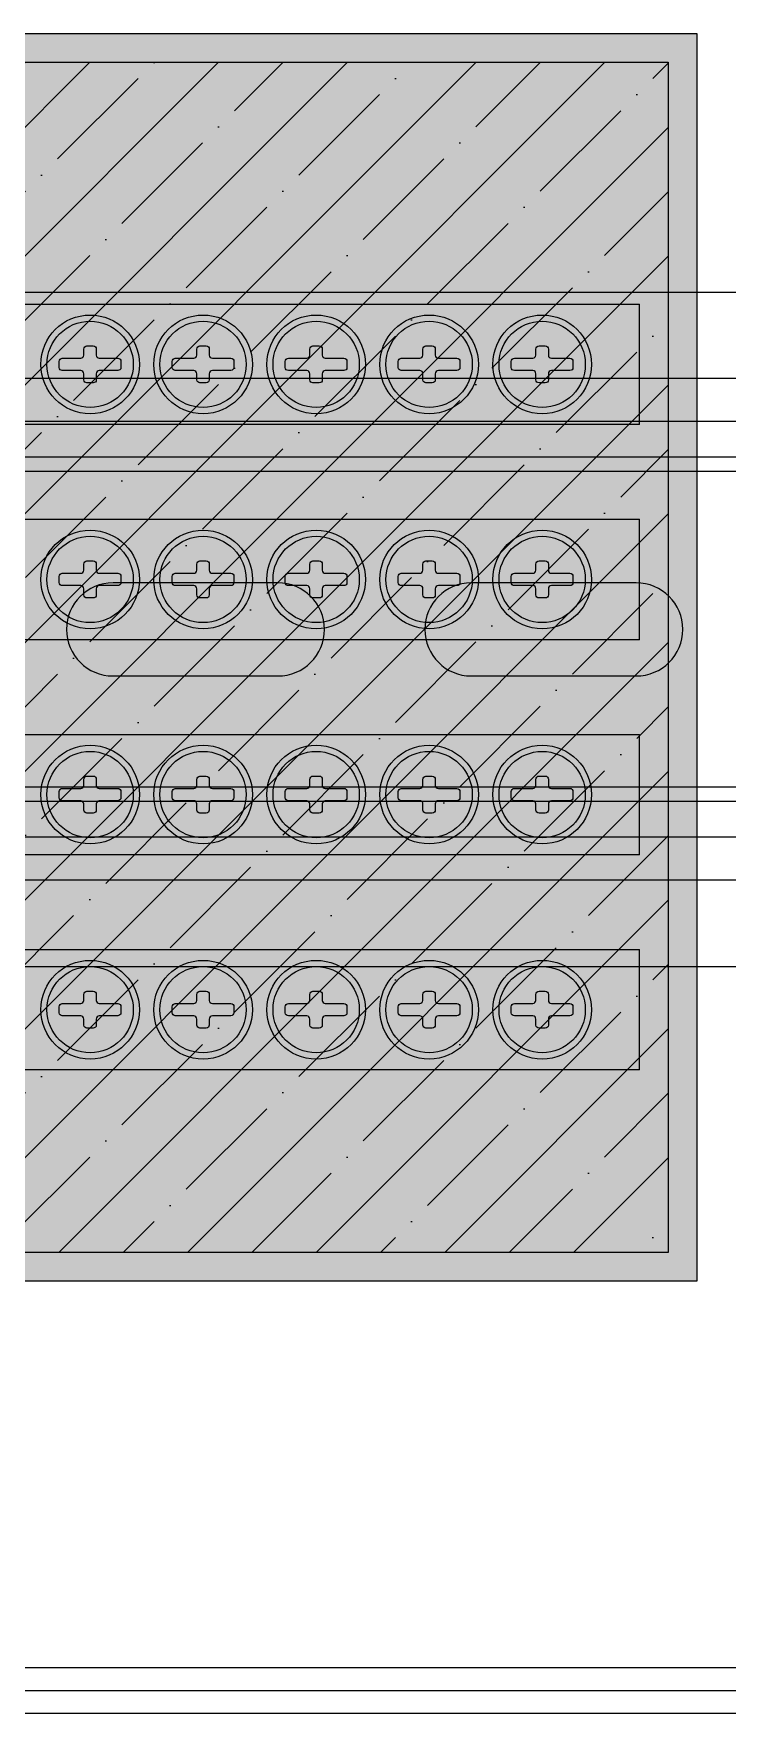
# Model space of a CAD drawing. Header units: millimetres. Extents: x -559267 to 5835, y 0 to 209897.
# Drawn here: x 1747.2 to 1795.6, y 3459 to 3576.2 of the extents above; entities that cross this region are included whole.
import ezdxf

# ---------------------------------------------------------------- set-up
doc = ezdxf.new("R2010")
doc.units = ezdxf.units.MM

# ---------------------------------------------------------------- blocks, each defined once
blk = doc.blocks.new('*U244')
at = {"true_color": 0x636466}
h = blk.add_hatch(color=251, dxfattribs=at)
h.dxf.hatch_style = 1
h.paths.add_polyline_path([(2, 41.5), (130, 41.5), (130, -41.5), (2, -41.5)], flags=16)
h.paths.add_polyline_path([(0, 43.5), (132, 43.5), (132, -43.5), (0, -43.5)])
for color, points in [(254, [(2, 41.5), (130, 41.5), (130, -41.5), (2, -41.5)]), (42, [(4.29, 16.23), (4.29, 24.63), (128, 24.63), (128, 16.23)]), (42, [(90.3, 20.86, -0.414214), (90.09, 21.07), (90.09, 21.5, 0.414214), (89.87, 21.72), (89.44, 21.72, 0.414214), (89.22, 21.5), (89.22, 21.07, -0.414214), (89.01, 20.86), (87.72, 20.86, 0.414214), (87.5, 20.64), (87.5, 20.21, 0.414214), (87.72, 20), (89.01, 20, -0.414214), (89.22, 19.78), (89.22, 19.35, 0.414214), (89.44, 19.14), (89.87, 19.14, 0.414214), (90.09, 19.35), (90.09, 19.78, -0.414214), (90.3, 20), (91.59, 20, 0.414214), (91.81, 20.21), (91.81, 20.64, 0.414214), (91.59, 20.86)]), (42, [(98.19, 20.86, -0.414214), (97.97, 21.07), (97.97, 21.5, 0.414214), (97.76, 21.72), (97.32, 21.72, 0.414214), (97.11, 21.5), (97.11, 21.07, -0.414214), (96.89, 20.86), (95.6, 20.86, 0.414214), (95.39, 20.64), (95.39, 20.21, 0.414214), (95.6, 20), (96.89, 20, -0.414214), (97.11, 19.78), (97.11, 19.35, 0.414214), (97.32, 19.14), (97.76, 19.14, 0.414214), (97.97, 19.35), (97.97, 19.78, -0.414214), (98.19, 20), (99.48, 20, 0.414214), (99.69, 20.21), (99.69, 20.64, 0.414214), (99.48, 20.86)]), (42, [(106.07, 20.86, -0.414214), (105.86, 21.07), (105.86, 21.5, 0.414214), (105.64, 21.72), (105.21, 21.72, 0.414214), (104.99, 21.5), (104.99, 21.07, -0.414214), (104.78, 20.86), (103.49, 20.86, 0.414214), (103.27, 20.64), (103.27, 20.21, 0.414214), (103.49, 20), (104.78, 20, -0.414214), (104.99, 19.78), (104.99, 19.35, 0.414214), (105.21, 19.14), (105.64, 19.14, 0.414214), (105.86, 19.35), (105.86, 19.78, -0.414214), (106.07, 20), (107.36, 20, 0.414214), (107.58, 20.21), (107.58, 20.64, 0.414214), (107.36, 20.86)]), (42, [(113.96, 20.86, -0.414214), (113.74, 21.07), (113.74, 21.5, 0.414214), (113.53, 21.72), (113.09, 21.72, 0.414214), (112.88, 21.5), (112.88, 21.07, -0.414214), (112.66, 20.86), (111.37, 20.86, 0.414214), (111.16, 20.64), (111.16, 20.21, 0.414214), (111.37, 20), (112.66, 20, -0.414214), (112.88, 19.78), (112.88, 19.35, 0.414214), (113.09, 19.14), (113.53, 19.14, 0.414214), (113.74, 19.35), (113.74, 19.78, -0.414214), (113.96, 20), (115.25, 20, 0.414214), (115.46, 20.21), (115.46, 20.64, 0.414214), (115.25, 20.86)]), (42, [(121.84, 20.86, -0.414214), (121.63, 21.07), (121.63, 21.5, 0.414214), (121.41, 21.72), (120.98, 21.72, 0.414214), (120.76, 21.5), (120.76, 21.07, -0.414214), (120.55, 20.86), (119.26, 20.86, 0.414214), (119.04, 20.64), (119.04, 20.21, 0.414214), (119.26, 20), (120.55, 20, -0.414214), (120.76, 19.78), (120.76, 19.35, 0.414214), (120.98, 19.14), (121.41, 19.14, 0.414214), (121.63, 19.35), (121.63, 19.78, -0.414214), (121.84, 20), (123.13, 20, 0.414214), (123.35, 20.21), (123.35, 20.64, 0.414214), (123.13, 20.86)]), (42, [(4.29, 1.23), (4.29, 9.63), (128, 9.63), (128, 1.23)]), (42, [(90.3, 5.86, -0.414214), (90.09, 6.07), (90.09, 6.5, 0.414214), (89.87, 6.72), (89.44, 6.72, 0.414214), (89.22, 6.5), (89.22, 6.07, -0.414214), (89.01, 5.86), (87.72, 5.86, 0.414214), (87.5, 5.64), (87.5, 5.21, 0.414214), (87.72, 5), (89.01, 5, -0.414214), (89.22, 4.78), (89.22, 4.35, 0.414214), (89.44, 4.14), (89.87, 4.14, 0.414214), (90.09, 4.35), (90.09, 4.78, -0.414214), (90.3, 5), (91.59, 5, 0.414214), (91.81, 5.21), (91.81, 5.64, 0.414214), (91.59, 5.86)]), (42, [(98.19, 5.86, -0.414214), (97.97, 6.07), (97.97, 6.5, 0.414214), (97.76, 6.72), (97.32, 6.72, 0.414214), (97.11, 6.5), (97.11, 6.07, -0.414214), (96.89, 5.86), (95.6, 5.86, 0.414214), (95.39, 5.64), (95.39, 5.21, 0.414214), (95.6, 5), (96.89, 5, -0.414214), (97.11, 4.78), (97.11, 4.35, 0.414214), (97.32, 4.14), (97.76, 4.14, 0.414214), (97.97, 4.35), (97.97, 4.78, -0.414214), (98.19, 5), (99.48, 5, 0.414214), (99.69, 5.21), (99.69, 5.64, 0.414214), (99.48, 5.86)]), (42, [(106.07, 5.86, -0.414214), (105.86, 6.07), (105.86, 6.5, 0.414214), (105.64, 6.72), (105.21, 6.72, 0.414214), (104.99, 6.5), (104.99, 6.07, -0.414214), (104.78, 5.86), (103.49, 5.86, 0.414214), (103.27, 5.64), (103.27, 5.21, 0.414214), (103.49, 5), (104.78, 5, -0.414214), (104.99, 4.78), (104.99, 4.35, 0.414214), (105.21, 4.14), (105.64, 4.14, 0.414214), (105.86, 4.35), (105.86, 4.78, -0.414214), (106.07, 5), (107.36, 5, 0.414214), (107.58, 5.21), (107.58, 5.64, 0.414214), (107.36, 5.86)]), (42, [(113.96, 5.86, -0.414214), (113.74, 6.07), (113.74, 6.5, 0.414214), (113.53, 6.72), (113.09, 6.72, 0.414214), (112.88, 6.5), (112.88, 6.07, -0.414214), (112.66, 5.86), (111.37, 5.86, 0.414214), (111.16, 5.64), (111.16, 5.21, 0.414214), (111.37, 5), (112.66, 5, -0.414214), (112.88, 4.78), (112.88, 4.35, 0.414214), (113.09, 4.14), (113.53, 4.14, 0.414214), (113.74, 4.35), (113.74, 4.78, -0.414214), (113.96, 5), (115.25, 5, 0.414214), (115.46, 5.21), (115.46, 5.64, 0.414214), (115.25, 5.86)]), (42, [(121.84, 5.86, -0.414214), (121.63, 6.07), (121.63, 6.5, 0.414214), (121.41, 6.72), (120.98, 6.72, 0.414214), (120.76, 6.5), (120.76, 6.07, -0.414214), (120.55, 5.86), (119.26, 5.86, 0.414214), (119.04, 5.64), (119.04, 5.21, 0.414214), (119.26, 5), (120.55, 5, -0.414214), (120.76, 4.78), (120.76, 4.35, 0.414214), (120.98, 4.14), (121.41, 4.14, 0.414214), (121.63, 4.35), (121.63, 4.78, -0.414214), (121.84, 5), (123.13, 5, 0.414214), (123.35, 5.21), (123.35, 5.64, 0.414214), (123.13, 5.86)]), (42, [(4.29, -13.77), (4.29, -5.37), (128, -5.37), (128, -13.77)]), (42, [(90.3, -9.14, -0.414214), (90.09, -8.93), (90.09, -8.5, 0.414214), (89.87, -8.28), (89.44, -8.28, 0.414214), (89.22, -8.5), (89.22, -8.93, -0.414214), (89.01, -9.14), (87.72, -9.14, 0.414214), (87.5, -9.36), (87.5, -9.79, 0.414214), (87.72, -10), (89.01, -10, -0.414214), (89.22, -10.22), (89.22, -10.65, 0.414214), (89.44, -10.86), (89.87, -10.86, 0.414214), (90.09, -10.65), (90.09, -10.22, -0.414214), (90.3, -10), (91.59, -10, 0.414214), (91.81, -9.79), (91.81, -9.36, 0.414214), (91.59, -9.14)]), (42, [(98.19, -9.14, -0.414214), (97.97, -8.93), (97.97, -8.5, 0.414214), (97.76, -8.28), (97.32, -8.28, 0.414214), (97.11, -8.5), (97.11, -8.93, -0.414214), (96.89, -9.14), (95.6, -9.14, 0.414214), (95.39, -9.36), (95.39, -9.79, 0.414214), (95.6, -10), (96.89, -10, -0.414214), (97.11, -10.22), (97.11, -10.65, 0.414214), (97.32, -10.86), (97.76, -10.86, 0.414214), (97.97, -10.65), (97.97, -10.22, -0.414214), (98.19, -10), (99.48, -10, 0.414214), (99.69, -9.79), (99.69, -9.36, 0.414214), (99.48, -9.14)]), (42, [(106.07, -9.14, -0.414214), (105.86, -8.93), (105.86, -8.5, 0.414214), (105.64, -8.28), (105.21, -8.28, 0.414214), (104.99, -8.5), (104.99, -8.93, -0.414214), (104.78, -9.14), (103.49, -9.14, 0.414214), (103.27, -9.36), (103.27, -9.79, 0.414214), (103.49, -10), (104.78, -10, -0.414214), (104.99, -10.22), (104.99, -10.65, 0.414214), (105.21, -10.86), (105.64, -10.86, 0.414214), (105.86, -10.65), (105.86, -10.22, -0.414214), (106.07, -10), (107.36, -10, 0.414214), (107.58, -9.79), (107.58, -9.36, 0.414214), (107.36, -9.14)]), (42, [(113.96, -9.14, -0.414214), (113.74, -8.93), (113.74, -8.5, 0.414214), (113.53, -8.28), (113.09, -8.28, 0.414214), (112.88, -8.5), (112.88, -8.93, -0.414214), (112.66, -9.14), (111.37, -9.14, 0.414214), (111.16, -9.36), (111.16, -9.79, 0.414214), (111.37, -10), (112.66, -10, -0.414214), (112.88, -10.22), (112.88, -10.65, 0.414214), (113.09, -10.86), (113.53, -10.86, 0.414214), (113.74, -10.65), (113.74, -10.22, -0.414214), (113.96, -10), (115.25, -10, 0.414214), (115.46, -9.79), (115.46, -9.36, 0.414214), (115.25, -9.14)]), (42, [(121.84, -9.14, -0.414214), (121.63, -8.93), (121.63, -8.5, 0.414214), (121.41, -8.28), (120.98, -8.28, 0.414214), (120.76, -8.5), (120.76, -8.93, -0.414214), (120.55, -9.14), (119.26, -9.14, 0.414214), (119.04, -9.36), (119.04, -9.79, 0.414214), (119.26, -10), (120.55, -10, -0.414214), (120.76, -10.22), (120.76, -10.65, 0.414214), (120.98, -10.86), (121.41, -10.86, 0.414214), (121.63, -10.65), (121.63, -10.22, -0.414214), (121.84, -10), (123.13, -10, 0.414214), (123.35, -9.79), (123.35, -9.36, 0.414214), (123.13, -9.14)]), (42, [(4.29, -28.77), (4.29, -20.37), (128, -20.37), (128, -28.77)]), (42, [(90.3, -24.14, -0.414214), (90.09, -23.93), (90.09, -23.5, 0.414214), (89.87, -23.28), (89.44, -23.28, 0.414214), (89.22, -23.5), (89.22, -23.93, -0.414214), (89.01, -24.14), (87.72, -24.14, 0.414214), (87.5, -24.36), (87.5, -24.79, 0.414214), (87.72, -25), (89.01, -25, -0.414214), (89.22, -25.22), (89.22, -25.65, 0.414214), (89.44, -25.86), (89.87, -25.86, 0.414214), (90.09, -25.65), (90.09, -25.22, -0.414214), (90.3, -25), (91.59, -25, 0.414214), (91.81, -24.79), (91.81, -24.36, 0.414214), (91.59, -24.14)]), (42, [(98.19, -24.14, -0.414214), (97.97, -23.93), (97.97, -23.5, 0.414214), (97.76, -23.28), (97.32, -23.28, 0.414214), (97.11, -23.5), (97.11, -23.93, -0.414214), (96.89, -24.14), (95.6, -24.14, 0.414214), (95.39, -24.36), (95.39, -24.79, 0.414214), (95.6, -25), (96.89, -25, -0.414214), (97.11, -25.22), (97.11, -25.65, 0.414214), (97.32, -25.86), (97.76, -25.86, 0.414214), (97.97, -25.65), (97.97, -25.22, -0.414214), (98.19, -25), (99.48, -25, 0.414214), (99.69, -24.79), (99.69, -24.36, 0.414214), (99.48, -24.14)]), (42, [(106.07, -24.14, -0.414214), (105.86, -23.93), (105.86, -23.5, 0.414214), (105.64, -23.28), (105.21, -23.28, 0.414214), (104.99, -23.5), (104.99, -23.93, -0.414214), (104.78, -24.14), (103.49, -24.14, 0.414214), (103.27, -24.36), (103.27, -24.79, 0.414214), (103.49, -25), (104.78, -25, -0.414214), (104.99, -25.22), (104.99, -25.65, 0.414214), (105.21, -25.86), (105.64, -25.86, 0.414214), (105.86, -25.65), (105.86, -25.22, -0.414214), (106.07, -25), (107.36, -25, 0.414214), (107.58, -24.79), (107.58, -24.36, 0.414214), (107.36, -24.14)]), (42, [(113.96, -24.14, -0.414214), (113.74, -23.93), (113.74, -23.5, 0.414214), (113.53, -23.28), (113.09, -23.28, 0.414214), (112.88, -23.5), (112.88, -23.93, -0.414214), (112.66, -24.14), (111.37, -24.14, 0.414214), (111.16, -24.36), (111.16, -24.79, 0.414214), (111.37, -25), (112.66, -25, -0.414214), (112.88, -25.22), (112.88, -25.65, 0.414214), (113.09, -25.86), (113.53, -25.86, 0.414214), (113.74, -25.65), (113.74, -25.22, -0.414214), (113.96, -25), (115.25, -25, 0.414214), (115.46, -24.79), (115.46, -24.36, 0.414214), (115.25, -24.14)]), (42, [(121.84, -24.14, -0.414214), (121.63, -23.93), (121.63, -23.5, 0.414214), (121.41, -23.28), (120.98, -23.28, 0.414214), (120.76, -23.5), (120.76, -23.93, -0.414214), (120.55, -24.14), (119.26, -24.14, 0.414214), (119.04, -24.36), (119.04, -24.79, 0.414214), (119.26, -25), (120.55, -25, -0.414214), (120.76, -25.22), (120.76, -25.65, 0.414214), (120.98, -25.86), (121.41, -25.86, 0.414214), (121.63, -25.65), (121.63, -25.22, -0.414214), (121.84, -25), (123.13, -25, 0.414214), (123.35, -24.79), (123.35, -24.36, 0.414214), (123.13, -24.14)])]:
    blk.add_hatch(color=color).paths.add_polyline_path(points)
at = {"true_color": 0x072714}
h = blk.add_hatch(dxfattribs=at)
h.set_pattern_fill('ANSI35', color=108, style=0)
h.paths.add_polyline_path([(2, 41.5), (130, 41.5), (130, -41.5), (2, -41.5)])
h = blk.add_hatch(color=52)
h.paths.add_polyline_path([(93.1, 20.43, 1), (86.21, 20.43, 1)])
h.paths.add_polyline_path([(86.64, 20.43, -1), (92.67, 20.43, -1)], flags=16)
h = blk.add_hatch(color=52)
h.paths.add_polyline_path([(93.1, 20.43, 1), (86.21, 20.43, 1)])
h.paths.add_polyline_path([(92.67, 20.43, 1), (86.64, 20.43, 1)], flags=16)
h = blk.add_hatch(color=52)
h.paths.add_polyline_path([(100.98, 20.43, 1), (94.1, 20.43, 1)])
h.paths.add_polyline_path([(94.53, 20.43, -1), (100.55, 20.43, -1)], flags=16)
h = blk.add_hatch(color=52)
h.paths.add_polyline_path([(100.98, 20.43, 1), (94.1, 20.43, 1)])
h.paths.add_polyline_path([(100.55, 20.43, 1), (94.53, 20.43, 1)], flags=16)
h = blk.add_hatch(color=52)
h.paths.add_polyline_path([(108.87, 20.43, 1), (101.98, 20.43, 1)])
h.paths.add_polyline_path([(102.41, 20.43, -1), (108.44, 20.43, -1)], flags=16)
h = blk.add_hatch(color=52)
h.paths.add_polyline_path([(108.87, 20.43, 1), (101.98, 20.43, 1)])
h.paths.add_polyline_path([(108.44, 20.43, 1), (102.41, 20.43, 1)], flags=16)
h = blk.add_hatch(color=52)
h.paths.add_polyline_path([(116.75, 20.43, 1), (109.87, 20.43, 1)])
h.paths.add_polyline_path([(110.3, 20.43, -1), (116.32, 20.43, -1)], flags=16)
h = blk.add_hatch(color=52)
h.paths.add_polyline_path([(116.75, 20.43, 1), (109.87, 20.43, 1)])
h.paths.add_polyline_path([(116.32, 20.43, 1), (110.3, 20.43, 1)], flags=16)
h = blk.add_hatch(color=52)
h.paths.add_polyline_path([(124.64, 20.43, 1), (117.75, 20.43, 1)])
h.paths.add_polyline_path([(118.18, 20.43, -1), (124.21, 20.43, -1)], flags=16)
h = blk.add_hatch(color=52)
h.paths.add_polyline_path([(124.64, 20.43, 1), (117.75, 20.43, 1)])
h.paths.add_polyline_path([(124.21, 20.43, 1), (118.18, 20.43, 1)], flags=16)
h = blk.add_hatch(color=52)
h.paths.add_polyline_path([(93.1, 5.43, 1), (86.21, 5.43, 1)])
h.paths.add_polyline_path([(86.64, 5.43, -1), (92.67, 5.43, -1)], flags=16)
h = blk.add_hatch(color=52)
h.paths.add_polyline_path([(93.1, 5.43, 1), (86.21, 5.43, 1)])
h.paths.add_polyline_path([(92.67, 5.43, 1), (86.64, 5.43, 1)], flags=16)
h = blk.add_hatch(color=52)
h.paths.add_polyline_path([(100.98, 5.43, 1), (94.1, 5.43, 1)])
h.paths.add_polyline_path([(94.53, 5.43, -1), (100.55, 5.43, -1)], flags=16)
h = blk.add_hatch(color=52)
h.paths.add_polyline_path([(100.98, 5.43, 1), (94.1, 5.43, 1)])
h.paths.add_polyline_path([(100.55, 5.43, 1), (94.53, 5.43, 1)], flags=16)
h = blk.add_hatch(color=52)
h.paths.add_polyline_path([(108.87, 5.43, 1), (101.98, 5.43, 1)])
h.paths.add_polyline_path([(102.41, 5.43, -1), (108.44, 5.43, -1)], flags=16)
h = blk.add_hatch(color=52)
h.paths.add_polyline_path([(108.87, 5.43, 1), (101.98, 5.43, 1)])
h.paths.add_polyline_path([(108.44, 5.43, 1), (102.41, 5.43, 1)], flags=16)
h = blk.add_hatch(color=52)
h.paths.add_polyline_path([(116.75, 5.43, 1), (109.87, 5.43, 1)])
h.paths.add_polyline_path([(110.3, 5.43, -1), (116.32, 5.43, -1)], flags=16)
h = blk.add_hatch(color=52)
h.paths.add_polyline_path([(116.75, 5.43, 1), (109.87, 5.43, 1)])
h.paths.add_polyline_path([(116.32, 5.43, 1), (110.3, 5.43, 1)], flags=16)
h = blk.add_hatch(color=52)
h.paths.add_polyline_path([(124.64, 5.43, 1), (117.75, 5.43, 1)])
h.paths.add_polyline_path([(118.18, 5.43, -1), (124.21, 5.43, -1)], flags=16)
h = blk.add_hatch(color=52)
h.paths.add_polyline_path([(124.64, 5.43, 1), (117.75, 5.43, 1)])
h.paths.add_polyline_path([(124.21, 5.43, 1), (118.18, 5.43, 1)], flags=16)
h = blk.add_hatch(color=52)
h.paths.add_polyline_path([(93.1, -9.57, 1), (86.21, -9.57, 1)])
h.paths.add_polyline_path([(86.64, -9.57, -1), (92.67, -9.57, -1)], flags=16)
h = blk.add_hatch(color=52)
h.paths.add_polyline_path([(93.1, -9.57, 1), (86.21, -9.57, 1)])
h.paths.add_polyline_path([(92.67, -9.57, 1), (86.64, -9.57, 1)], flags=16)
h = blk.add_hatch(color=52)
h.paths.add_polyline_path([(100.98, -9.57, 1), (94.1, -9.57, 1)])
h.paths.add_polyline_path([(94.53, -9.57, -1), (100.55, -9.57, -1)], flags=16)
h = blk.add_hatch(color=52)
h.paths.add_polyline_path([(100.98, -9.57, 1), (94.1, -9.57, 1)])
h.paths.add_polyline_path([(100.55, -9.57, 1), (94.53, -9.57, 1)], flags=16)
h = blk.add_hatch(color=52)
h.paths.add_polyline_path([(108.87, -9.57, 1), (101.98, -9.57, 1)])
h.paths.add_polyline_path([(102.41, -9.57, -1), (108.44, -9.57, -1)], flags=16)
h = blk.add_hatch(color=52)
h.paths.add_polyline_path([(108.87, -9.57, 1), (101.98, -9.57, 1)])
h.paths.add_polyline_path([(108.44, -9.57, 1), (102.41, -9.57, 1)], flags=16)
h = blk.add_hatch(color=52)
h.paths.add_polyline_path([(116.75, -9.57, 1), (109.87, -9.57, 1)])
h.paths.add_polyline_path([(110.3, -9.57, -1), (116.32, -9.57, -1)], flags=16)
h = blk.add_hatch(color=52)
h.paths.add_polyline_path([(116.75, -9.57, 1), (109.87, -9.57, 1)])
h.paths.add_polyline_path([(116.32, -9.57, 1), (110.3, -9.57, 1)], flags=16)
h = blk.add_hatch(color=52)
h.paths.add_polyline_path([(124.64, -9.57, 1), (117.75, -9.57, 1)])
h.paths.add_polyline_path([(118.18, -9.57, -1), (124.21, -9.57, -1)], flags=16)
h = blk.add_hatch(color=52)
h.paths.add_polyline_path([(124.64, -9.57, 1), (117.75, -9.57, 1)])
h.paths.add_polyline_path([(124.21, -9.57, 1), (118.18, -9.57, 1)], flags=16)
h = blk.add_hatch(color=52)
h.paths.add_polyline_path([(93.1, -24.57, 1), (86.21, -24.57, 1)])
h.paths.add_polyline_path([(86.64, -24.57, -1), (92.67, -24.57, -1)], flags=16)
h = blk.add_hatch(color=52)
h.paths.add_polyline_path([(93.1, -24.57, 1), (86.21, -24.57, 1)])
h.paths.add_polyline_path([(92.67, -24.57, 1), (86.64, -24.57, 1)], flags=16)
h = blk.add_hatch(color=52)
h.paths.add_polyline_path([(100.98, -24.57, 1), (94.1, -24.57, 1)])
h.paths.add_polyline_path([(94.53, -24.57, -1), (100.55, -24.57, -1)], flags=16)
h = blk.add_hatch(color=52)
h.paths.add_polyline_path([(100.98, -24.57, 1), (94.1, -24.57, 1)])
h.paths.add_polyline_path([(100.55, -24.57, 1), (94.53, -24.57, 1)], flags=16)
h = blk.add_hatch(color=52)
h.paths.add_polyline_path([(108.87, -24.57, 1), (101.98, -24.57, 1)])
h.paths.add_polyline_path([(102.41, -24.57, -1), (108.44, -24.57, -1)], flags=16)
h = blk.add_hatch(color=52)
h.paths.add_polyline_path([(108.87, -24.57, 1), (101.98, -24.57, 1)])
h.paths.add_polyline_path([(108.44, -24.57, 1), (102.41, -24.57, 1)], flags=16)
h = blk.add_hatch(color=52)
h.paths.add_polyline_path([(116.75, -24.57, 1), (109.87, -24.57, 1)])
h.paths.add_polyline_path([(110.3, -24.57, -1), (116.32, -24.57, -1)], flags=16)
h = blk.add_hatch(color=52)
h.paths.add_polyline_path([(116.75, -24.57, 1), (109.87, -24.57, 1)])
h.paths.add_polyline_path([(116.32, -24.57, 1), (110.3, -24.57, 1)], flags=16)
h = blk.add_hatch(color=52)
h.paths.add_polyline_path([(124.64, -24.57, 1), (117.75, -24.57, 1)])
h.paths.add_polyline_path([(118.18, -24.57, -1), (124.21, -24.57, -1)], flags=16)
h = blk.add_hatch(color=52)
h.paths.add_polyline_path([(124.64, -24.57, 1), (117.75, -24.57, 1)])
h.paths.add_polyline_path([(124.21, -24.57, 1), (118.18, -24.57, 1)], flags=16)
at = {"color": 18, "true_color": 0x000000}
for p, q in [((4.29, 24.63), (128, 24.63)), ((128, 16.23), (128, 24.63)), ((128, 16.23), (4.29, 16.23)), ((4.29, 9.63), (128, 9.63)), ((128, 1.23), (128, 9.63)), ((128, 1.23), (4.29, 1.23)), ((4.29, -5.37), (128, -5.37)), ((128, -13.77), (128, -5.37)), ((128, -13.77), (4.29, -13.77)), ((4.29, -20.37), (128, -20.37)), ((128, -28.77), (128, -20.37)), ((128, -28.77), (4.29, -28.77))]:
    blk.add_line(p, q, dxfattribs=at)
for points in [[(0, 43.5), (132, 43.5), (132, -43.5), (0, -43.5)], [(2, 41.5), (130, 41.5), (130, -41.5), (2, -41.5)]]:
    blk.add_lwpolyline(points, close=True, dxfattribs=at)
for points in [[(89.01, 20.86, 0.414214), (89.22, 21.07), (89.22, 21.5, -0.414214), (89.44, 21.72), (89.87, 21.72, -0.414214), (90.09, 21.5), (90.09, 21.07, 0.414214), (90.3, 20.86), (91.59, 20.86, -0.414214), (91.81, 20.64), (91.81, 20.21, -0.414214), (91.59, 20), (90.3, 20, 0.414214), (90.09, 19.78), (90.09, 19.35, -0.414214), (89.87, 19.14), (89.44, 19.14, -0.414214), (89.22, 19.35), (89.22, 19.78, 0.414214), (89.01, 20), (87.72, 20, -0.414214), (87.5, 20.21), (87.5, 20.64, -0.414214), (87.72, 20.86), (89.01, 20.86)], [(96.89, 20.86, 0.414214), (97.11, 21.07), (97.11, 21.5, -0.414214), (97.32, 21.72), (97.76, 21.72, -0.414214), (97.97, 21.5), (97.97, 21.07, 0.414214), (98.19, 20.86), (99.48, 20.86, -0.414214), (99.69, 20.64), (99.69, 20.21, -0.414214), (99.48, 20), (98.19, 20, 0.414214), (97.97, 19.78), (97.97, 19.35, -0.414214), (97.76, 19.14), (97.32, 19.14, -0.414214), (97.11, 19.35), (97.11, 19.78, 0.414214), (96.89, 20), (95.6, 20, -0.414214), (95.39, 20.21), (95.39, 20.64, -0.414214), (95.6, 20.86), (96.89, 20.86)], [(104.78, 20.86, 0.414214), (104.99, 21.07), (104.99, 21.5, -0.414214), (105.21, 21.72), (105.64, 21.72, -0.414214), (105.86, 21.5), (105.86, 21.07, 0.414214), (106.07, 20.86), (107.36, 20.86, -0.414214), (107.58, 20.64), (107.58, 20.21, -0.414214), (107.36, 20), (106.07, 20, 0.414214), (105.86, 19.78), (105.86, 19.35, -0.414214), (105.64, 19.14), (105.21, 19.14, -0.414214), (104.99, 19.35), (104.99, 19.78, 0.414214), (104.78, 20), (103.49, 20, -0.414214), (103.27, 20.21), (103.27, 20.64, -0.414214), (103.49, 20.86), (104.78, 20.86)], [(112.66, 20.86, 0.414214), (112.88, 21.07), (112.88, 21.5, -0.414214), (113.09, 21.72), (113.53, 21.72, -0.414214), (113.74, 21.5), (113.74, 21.07, 0.414214), (113.96, 20.86), (115.25, 20.86, -0.414214), (115.46, 20.64), (115.46, 20.21, -0.414214), (115.25, 20), (113.96, 20, 0.414214), (113.74, 19.78), (113.74, 19.35, -0.414214), (113.53, 19.14), (113.09, 19.14, -0.414214), (112.88, 19.35), (112.88, 19.78, 0.414214), (112.66, 20), (111.37, 20, -0.414214), (111.16, 20.21), (111.16, 20.64, -0.414214), (111.37, 20.86), (112.66, 20.86)], [(120.55, 20.86, 0.414214), (120.76, 21.07), (120.76, 21.5, -0.414214), (120.98, 21.72), (121.41, 21.72, -0.414214), (121.63, 21.5), (121.63, 21.07, 0.414214), (121.84, 20.86), (123.13, 20.86, -0.414214), (123.35, 20.64), (123.35, 20.21, -0.414214), (123.13, 20), (121.84, 20, 0.414214), (121.63, 19.78), (121.63, 19.35, -0.414214), (121.41, 19.14), (120.98, 19.14, -0.414214), (120.76, 19.35), (120.76, 19.78, 0.414214), (120.55, 20), (119.26, 20, -0.414214), (119.04, 20.21), (119.04, 20.64, -0.414214), (119.26, 20.86), (120.55, 20.86)], [(89.01, 5.86, 0.414214), (89.22, 6.07), (89.22, 6.5, -0.414214), (89.44, 6.72), (89.87, 6.72, -0.414214), (90.09, 6.5), (90.09, 6.07, 0.414214), (90.3, 5.86), (91.59, 5.86, -0.414214), (91.81, 5.64), (91.81, 5.21, -0.414214), (91.59, 5), (90.3, 5, 0.414214), (90.09, 4.78), (90.09, 4.35, -0.414214), (89.87, 4.14), (89.44, 4.14, -0.414214), (89.22, 4.35), (89.22, 4.78, 0.414214), (89.01, 5), (87.72, 5, -0.414214), (87.5, 5.21), (87.5, 5.64, -0.414214), (87.72, 5.86), (89.01, 5.86)], [(96.89, 5.86, 0.414214), (97.11, 6.07), (97.11, 6.5, -0.414214), (97.32, 6.72), (97.76, 6.72, -0.414214), (97.97, 6.5), (97.97, 6.07, 0.414214), (98.19, 5.86), (99.48, 5.86, -0.414214), (99.69, 5.64), (99.69, 5.21, -0.414214), (99.48, 5), (98.19, 5, 0.414214), (97.97, 4.78), (97.97, 4.35, -0.414214), (97.76, 4.14), (97.32, 4.14, -0.414214), (97.11, 4.35), (97.11, 4.78, 0.414214), (96.89, 5), (95.6, 5, -0.414214), (95.39, 5.21), (95.39, 5.64, -0.414214), (95.6, 5.86), (96.89, 5.86)], [(104.78, 5.86, 0.414214), (104.99, 6.07), (104.99, 6.5, -0.414214), (105.21, 6.72), (105.64, 6.72, -0.414214), (105.86, 6.5), (105.86, 6.07, 0.414214), (106.07, 5.86), (107.36, 5.86, -0.414214), (107.58, 5.64), (107.58, 5.21, -0.414214), (107.36, 5), (106.07, 5, 0.414214), (105.86, 4.78), (105.86, 4.35, -0.414214), (105.64, 4.14), (105.21, 4.14, -0.414214), (104.99, 4.35), (104.99, 4.78, 0.414214), (104.78, 5), (103.49, 5, -0.414214), (103.27, 5.21), (103.27, 5.64, -0.414214), (103.49, 5.86), (104.78, 5.86)], [(112.66, 5.86, 0.414214), (112.88, 6.07), (112.88, 6.5, -0.414214), (113.09, 6.72), (113.53, 6.72, -0.414214), (113.74, 6.5), (113.74, 6.07, 0.414214), (113.96, 5.86), (115.25, 5.86, -0.414214), (115.46, 5.64), (115.46, 5.21, -0.414214), (115.25, 5), (113.96, 5, 0.414214), (113.74, 4.78), (113.74, 4.35, -0.414214), (113.53, 4.14), (113.09, 4.14, -0.414214), (112.88, 4.35), (112.88, 4.78, 0.414214), (112.66, 5), (111.37, 5, -0.414214), (111.16, 5.21), (111.16, 5.64, -0.414214), (111.37, 5.86), (112.66, 5.86)], [(120.55, 5.86, 0.414214), (120.76, 6.07), (120.76, 6.5, -0.414214), (120.98, 6.72), (121.41, 6.72, -0.414214), (121.63, 6.5), (121.63, 6.07, 0.414214), (121.84, 5.86), (123.13, 5.86, -0.414214), (123.35, 5.64), (123.35, 5.21, -0.414214), (123.13, 5), (121.84, 5, 0.414214), (121.63, 4.78), (121.63, 4.35, -0.414214), (121.41, 4.14), (120.98, 4.14, -0.414214), (120.76, 4.35), (120.76, 4.78, 0.414214), (120.55, 5), (119.26, 5, -0.414214), (119.04, 5.21), (119.04, 5.64, -0.414214), (119.26, 5.86), (120.55, 5.86)], [(89.01, -9.14, 0.414214), (89.22, -8.93), (89.22, -8.5, -0.414214), (89.44, -8.28), (89.87, -8.28, -0.414214), (90.09, -8.5), (90.09, -8.93, 0.414214), (90.3, -9.14), (91.59, -9.14, -0.414214), (91.81, -9.36), (91.81, -9.79, -0.414214), (91.59, -10), (90.3, -10, 0.414214), (90.09, -10.22), (90.09, -10.65, -0.414214), (89.87, -10.86), (89.44, -10.86, -0.414214), (89.22, -10.65), (89.22, -10.22, 0.414214), (89.01, -10), (87.72, -10, -0.414214), (87.5, -9.79), (87.5, -9.36, -0.414214), (87.72, -9.14), (89.01, -9.14)], [(96.89, -9.14, 0.414214), (97.11, -8.93), (97.11, -8.5, -0.414214), (97.32, -8.28), (97.76, -8.28, -0.414214), (97.97, -8.5), (97.97, -8.93, 0.414214), (98.19, -9.14), (99.48, -9.14, -0.414214), (99.69, -9.36), (99.69, -9.79, -0.414214), (99.48, -10), (98.19, -10, 0.414214), (97.97, -10.22), (97.97, -10.65, -0.414214), (97.76, -10.86), (97.32, -10.86, -0.414214), (97.11, -10.65), (97.11, -10.22, 0.414214), (96.89, -10), (95.6, -10, -0.414214), (95.39, -9.79), (95.39, -9.36, -0.414214), (95.6, -9.14), (96.89, -9.14)], [(104.78, -9.14, 0.414214), (104.99, -8.93), (104.99, -8.5, -0.414214), (105.21, -8.28), (105.64, -8.28, -0.414214), (105.86, -8.5), (105.86, -8.93, 0.414214), (106.07, -9.14), (107.36, -9.14, -0.414214), (107.58, -9.36), (107.58, -9.79, -0.414214), (107.36, -10), (106.07, -10, 0.414214), (105.86, -10.22), (105.86, -10.65, -0.414214), (105.64, -10.86), (105.21, -10.86, -0.414214), (104.99, -10.65), (104.99, -10.22, 0.414214), (104.78, -10), (103.49, -10, -0.414214), (103.27, -9.79), (103.27, -9.36, -0.414214), (103.49, -9.14), (104.78, -9.14)], [(112.66, -9.14, 0.414214), (112.88, -8.93), (112.88, -8.5, -0.414214), (113.09, -8.28), (113.53, -8.28, -0.414214), (113.74, -8.5), (113.74, -8.93, 0.414214), (113.96, -9.14), (115.25, -9.14, -0.414214), (115.46, -9.36), (115.46, -9.79, -0.414214), (115.25, -10), (113.96, -10, 0.414214), (113.74, -10.22), (113.74, -10.65, -0.414214), (113.53, -10.86), (113.09, -10.86, -0.414214), (112.88, -10.65), (112.88, -10.22, 0.414214), (112.66, -10), (111.37, -10, -0.414214), (111.16, -9.79), (111.16, -9.36, -0.414214), (111.37, -9.14), (112.66, -9.14)], [(120.55, -9.14, 0.414214), (120.76, -8.93), (120.76, -8.5, -0.414214), (120.98, -8.28), (121.41, -8.28, -0.414214), (121.63, -8.5), (121.63, -8.93, 0.414214), (121.84, -9.14), (123.13, -9.14, -0.414214), (123.35, -9.36), (123.35, -9.79, -0.414214), (123.13, -10), (121.84, -10, 0.414214), (121.63, -10.22), (121.63, -10.65, -0.414214), (121.41, -10.86), (120.98, -10.86, -0.414214), (120.76, -10.65), (120.76, -10.22, 0.414214), (120.55, -10), (119.26, -10, -0.414214), (119.04, -9.79), (119.04, -9.36, -0.414214), (119.26, -9.14), (120.55, -9.14)], [(89.01, -24.14, 0.414214), (89.22, -23.93), (89.22, -23.5, -0.414214), (89.44, -23.28), (89.87, -23.28, -0.414214), (90.09, -23.5), (90.09, -23.93, 0.414214), (90.3, -24.14), (91.59, -24.14, -0.414214), (91.81, -24.36), (91.81, -24.79, -0.414214), (91.59, -25), (90.3, -25, 0.414214), (90.09, -25.22), (90.09, -25.65, -0.414214), (89.87, -25.86), (89.44, -25.86, -0.414214), (89.22, -25.65), (89.22, -25.22, 0.414214), (89.01, -25), (87.72, -25, -0.414214), (87.5, -24.79), (87.5, -24.36, -0.414214), (87.72, -24.14), (89.01, -24.14)], [(96.89, -24.14, 0.414214), (97.11, -23.93), (97.11, -23.5, -0.414214), (97.32, -23.28), (97.76, -23.28, -0.414214), (97.97, -23.5), (97.97, -23.93, 0.414214), (98.19, -24.14), (99.48, -24.14, -0.414214), (99.69, -24.36), (99.69, -24.79, -0.414214), (99.48, -25), (98.19, -25, 0.414214), (97.97, -25.22), (97.97, -25.65, -0.414214), (97.76, -25.86), (97.32, -25.86, -0.414214), (97.11, -25.65), (97.11, -25.22, 0.414214), (96.89, -25), (95.6, -25, -0.414214), (95.39, -24.79), (95.39, -24.36, -0.414214), (95.6, -24.14), (96.89, -24.14)], [(104.78, -24.14, 0.414214), (104.99, -23.93), (104.99, -23.5, -0.414214), (105.21, -23.28), (105.64, -23.28, -0.414214), (105.86, -23.5), (105.86, -23.93, 0.414214), (106.07, -24.14), (107.36, -24.14, -0.414214), (107.58, -24.36), (107.58, -24.79, -0.414214), (107.36, -25), (106.07, -25, 0.414214), (105.86, -25.22), (105.86, -25.65, -0.414214), (105.64, -25.86), (105.21, -25.86, -0.414214), (104.99, -25.65), (104.99, -25.22, 0.414214), (104.78, -25), (103.49, -25, -0.414214), (103.27, -24.79), (103.27, -24.36, -0.414214), (103.49, -24.14), (104.78, -24.14)], [(112.66, -24.14, 0.414214), (112.88, -23.93), (112.88, -23.5, -0.414214), (113.09, -23.28), (113.53, -23.28, -0.414214), (113.74, -23.5), (113.74, -23.93, 0.414214), (113.96, -24.14), (115.25, -24.14, -0.414214), (115.46, -24.36), (115.46, -24.79, -0.414214), (115.25, -25), (113.96, -25, 0.414214), (113.74, -25.22), (113.74, -25.65, -0.414214), (113.53, -25.86), (113.09, -25.86, -0.414214), (112.88, -25.65), (112.88, -25.22, 0.414214), (112.66, -25), (111.37, -25, -0.414214), (111.16, -24.79), (111.16, -24.36, -0.414214), (111.37, -24.14), (112.66, -24.14)], [(120.55, -24.14, 0.414214), (120.76, -23.93), (120.76, -23.5, -0.414214), (120.98, -23.28), (121.41, -23.28, -0.414214), (121.63, -23.5), (121.63, -23.93, 0.414214), (121.84, -24.14), (123.13, -24.14, -0.414214), (123.35, -24.36), (123.35, -24.79, -0.414214), (123.13, -25), (121.84, -25, 0.414214), (121.63, -25.22), (121.63, -25.65, -0.414214), (121.41, -25.86), (120.98, -25.86, -0.414214), (120.76, -25.65), (120.76, -25.22, 0.414214), (120.55, -25), (119.26, -25, -0.414214), (119.04, -24.79), (119.04, -24.36, -0.414214), (119.26, -24.14), (120.55, -24.14)]]:
    blk.add_lwpolyline(points, format="xyb", dxfattribs=at)
for centre, radius in [((89.66, 20.43), 3.44), ((89.66, 20.43), 3.01), ((97.54, 20.43), 3.44), ((97.54, 20.43), 3.01), ((105.43, 20.43), 3.44), ((105.43, 20.43), 3.01), ((113.31, 20.43), 3.44), ((113.31, 20.43), 3.01), ((121.2, 20.43), 3.44), ((121.2, 20.43), 3.01), ((89.66, 5.43), 3.44), ((89.66, 5.43), 3.01), ((97.54, 5.43), 3.44), ((97.54, 5.43), 3.01), ((105.43, 5.43), 3.44), ((105.43, 5.43), 3.01), ((113.31, 5.43), 3.44), ((113.31, 5.43), 3.01), ((121.2, 5.43), 3.44), ((121.2, 5.43), 3.01), ((89.66, -9.57), 3.44), ((89.66, -9.57), 3.01), ((97.54, -9.57), 3.44), ((97.54, -9.57), 3.01), ((105.43, -9.57), 3.44), ((105.43, -9.57), 3.01), ((113.31, -9.57), 3.44), ((113.31, -9.57), 3.01), ((121.2, -9.57), 3.44), ((121.2, -9.57), 3.01), ((89.66, -24.57), 3.44), ((89.66, -24.57), 3.01), ((97.54, -24.57), 3.44), ((97.54, -24.57), 3.01), ((105.43, -24.57), 3.44), ((105.43, -24.57), 3.01), ((113.31, -24.57), 3.44), ((113.31, -24.57), 3.01), ((121.2, -24.57), 3.44), ((121.2, -24.57), 3.01)]:
    blk.add_circle(centre, radius, dxfattribs=at)
blk = doc.blocks.new('A$C33a7f11e')
at = {"color": 7, "linetype": 'Continuous', "lineweight": 25}
for p, q in [((20, 148), (330, 148)), ((330, 146.4), (20, 146.4)), ((310.5, 97.5), (39.5, 97.5)), ((310.5, 91.5), (39.5, 91.5)), ((310.5, 86), (39.5, 86)), ((268.25, 77.25), (256.75, 77.25)), ((293.25, 77.25), (281.75, 77.25)), ((256.75, 70.75), (268.25, 70.75)), ((281.75, 70.75), (293.25, 70.75)), ((310.5, 62), (39.5, 62)), ((310.5, 56.5), (39.5, 56.5)), ((39.5, 50.5), (310.5, 50.5)), ((20, 1.6), (330, 1.6)), ((20, 0), (330, 0))]:
    blk.add_line(p, q, dxfattribs=at)
at = {"color": 8, "linetype": 'Continuous', "lineweight": 25}
for p, q in [((310.5, 88.5), (39.5, 88.5)), ((310.5, 85), (39.5, 85)), ((310.5, 63), (39.5, 63)), ((310.5, 59.5), (39.5, 59.5))]:
    blk.add_line(p, q, dxfattribs=at)
at = {"color": 7, "linetype": 'Continuous', "lineweight": 25}
for centre, start, end in [((256.75, 74), 90, 270), ((268.25, 74), 0, 90), ((281.75, 74), 90, 270), ((293.25, 74), 0, 90), ((268.25, 74), 270, 0), ((293.25, 74), 270, 0)]:
    blk.add_arc(centre, 3.25, start, end, dxfattribs=at)
blk = doc.blocks.new('*U206')
blk.add_blockref('A$C33a7f11e', (-12, 536.23))

msp = doc.modelspace()

# ---------------------------------------------------------------- block references
for name, p in [('*U206', (1508.03, 2924.38)), ('*U244', (1661.52, 3532.66)), ('*U206', (1508.03, 2776.38))]:
    msp.add_blockref(name, p)

doc.saveas('drawing.dxf')
